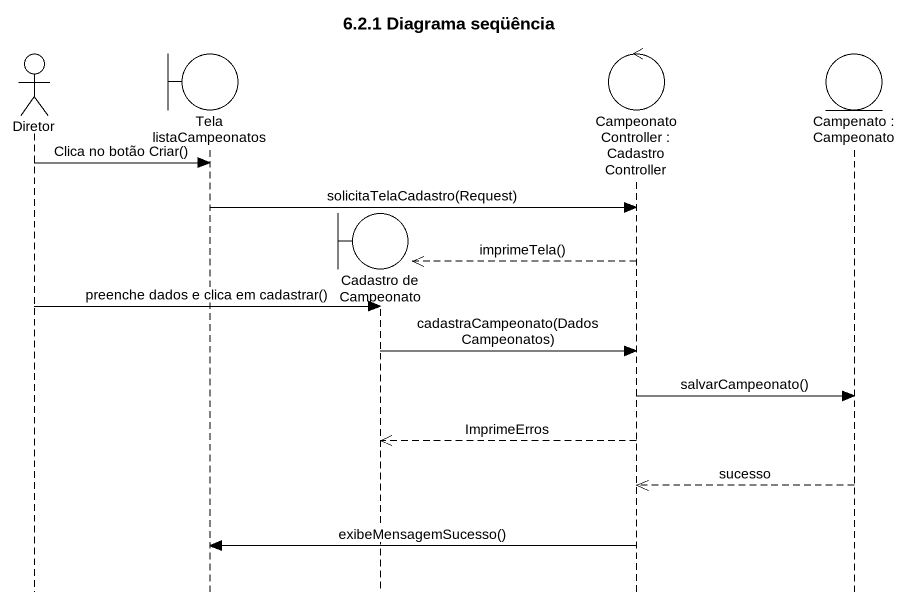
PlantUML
@startuml
title 6.2.1 Diagrama seqüência
hide footbox
actor Diretor
boundary "Tela listaCampeonatos" as Tela_listaCampeonatos
boundary "Cadastro de Campeonato" as Cadastro_de_Campeonato
control "CampeonatoController : CadastroController" as CampeonatoController
entity "Campenato : Campeonato" as Campenato

Diretor -> Tela_listaCampeonatos : Clica no botão Criar()
Tela_listaCampeonatos -> CampeonatoController : solicitaTelaCadastro(Request)
CampeonatoController -->> Cadastro_de_Campeonato ** : imprimeTela()
Diretor -> Cadastro_de_Campeonato : preenche dados e clica em cadastrar()
Cadastro_de_Campeonato -> CampeonatoController : cadastraCampeonato(DadosCampeonatos)
CampeonatoController -> Campenato : salvarCampeonato()
CampeonatoController -->> Cadastro_de_Campeonato : ImprimeErros
Campenato -->> CampeonatoController : sucesso
CampeonatoController -> Tela_listaCampeonatos : exibeMensagemSucesso()
@enduml
